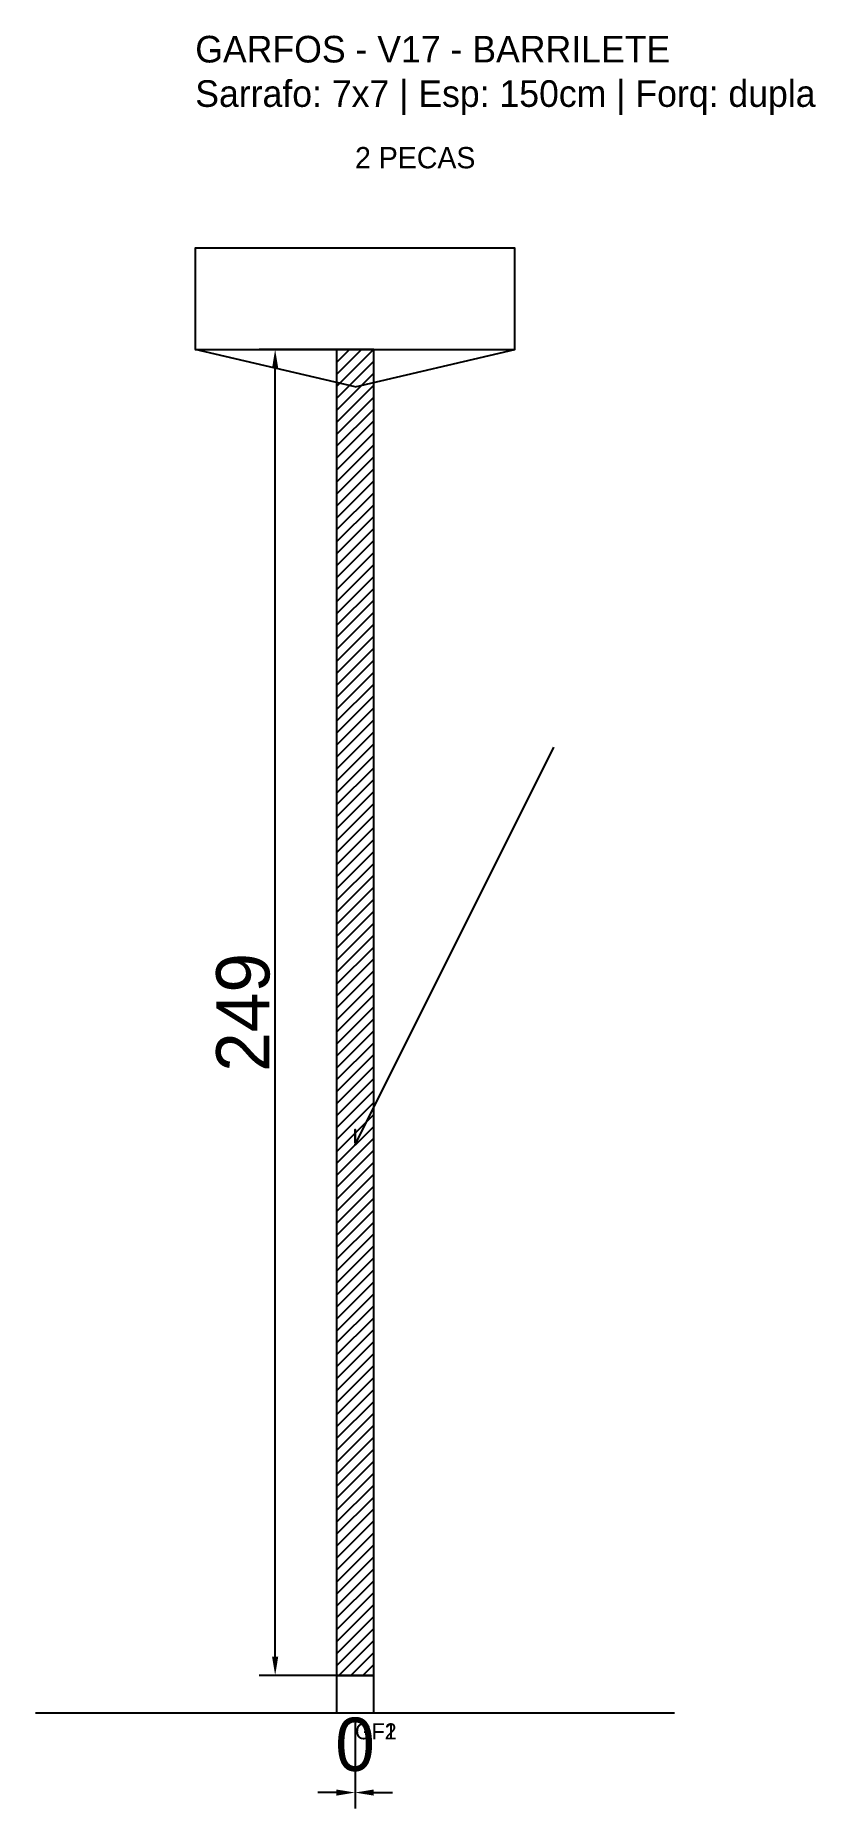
# Model space of a CAD drawing. Header units: metres. Extents: x -30 to 116, y -25 to 308.
import ezdxf

# ---------------------------------------------------------------- set-up
doc = ezdxf.new("R2010")
doc.units = ezdxf.units.M
for name, color, linetype in [('BARRA_ANCORAGEM', 1, 'Continuous'), ('COTA', 241, 'Continuous'), ('GARFOS OK', 3, 'Continuous'), ('NOME DA VIGA', 6, 'Continuous'), ('SARR_7x7', 40, 'Continuous'), ('TIRAS REESCORAMENTO', 252, 'Continuous'), ('VIGAS', 3, 'Continuous')]:
    doc.layers.add(name, color=color, linetype=linetype)
doc.dimstyles.new('EZ DXF', dxfattribs={"dimtxt": 10, "dimasz": 3.5, "dimexe": 3, "dimexo": 1.5, "dimgap": 1, "dimtad": 1, "dimdec": 1, "dimdsep": 46, "dimcen": 2.5, "dimazin": 3, "dimtfac": 1, "dimtmove": 0, "dimatfit": 3})

msp = doc.modelspace()

# ---------------------------------------------------------------- hatches: boundary and pattern name
at = {"layer": 'COTA'}
h = msp.add_hatch(dxfattribs=at)
h.set_pattern_fill('ANSI31', scale=0.5)
h.paths.add_polyline_path([(26.5, 0), (33.5, 0), (33.5, 249), (26.5, 249)])
h = msp.add_hatch(dxfattribs=at)
h.set_pattern_fill('ANSI31', scale=0.5)
h.paths.add_polyline_path([(26.5, 0), (33.5, 0), (33.5, 249), (26.5, 249)])

# ---------------------------------------------------------------- linework, layer by layer
at = {"layer": 'BARRA_ANCORAGEM'}
msp.add_line((30, 99.6), (67.35, 174.3), dxfattribs=at)
msp.add_line((30, 99.6), (67.35, 174.3), dxfattribs=at)
at = {"layer": 'GARFOS OK'}
for p, q in [((30, 242), (0, 249)), ((0, 249), (60, 249)), ((30, 242), (0, 249)), ((0, 249), (60, 249)), ((30, 242), (60, 249)), ((30, 242), (60, 249))]:
    msp.add_line(p, q, dxfattribs=at)
at = {"layer": 'GARFOS OK', "linetype": 'CONTINUOUS'}
msp.add_line((-30, -7), (90, -7), dxfattribs=at)
at = {"layer": 'GARFOS OK'}
msp.add_lwpolyline([(26.5, 0), (33.5, 0), (33.5, 249), (26.5, 249), (26.5, 0)], dxfattribs=at)
msp.add_lwpolyline([(26.5, 0), (33.5, 0), (33.5, 249), (26.5, 249), (26.5, 0)], dxfattribs=at)
at = {"layer": 'SARR_7x7'}
msp.add_lwpolyline([(26.5, -7), (33.5, -7), (33.5, 0), (26.5, 0), (26.5, -7)], dxfattribs=at)
msp.add_lwpolyline([(26.5, -7), (33.5, -7), (33.5, 0), (26.5, 0), (26.5, -7)], dxfattribs=at)
at = {"layer": 'TIRAS REESCORAMENTO'}
msp.add_lwpolyline([(30, 100), (30, 100), (30, 102.5), (30, 102.5), (30, 100)], dxfattribs=at)
at = {"layer": 'VIGAS'}
msp.add_lwpolyline([(0, 249), (60, 249), (60, 268), (0, 268), (0, 249)], dxfattribs=at)

# ---------------------------------------------------------------- texts
at = {"layer": 'NOME DA VIGA'}
for s, height, p in [('2 PECAS', 4, (30, 283)), ('GF1', 3, (30, -12)), ('GF2', 3, (30, -12))]:
    msp.add_text(s, height=height, dxfattribs=at).set_placement(p)
at = {"layer": 'NOME DA VIGA', "insert": (0, 293), "char_height": 5, "attachment_point": 7}
msp.add_mtext('GARFOS - V17 - BARRILETE\\PSarrafo: 7x7 | Esp: 150cm | Forq: dupla', dxfattribs=at)

# ---------------------------------------------------------------- dimensions: what is measured, and where the dimension line sits
at = {"layer": 'COTA'}
msp.add_linear_dim(base=(15, 0), p1=(30, 0), p2=(30, 249), angle=90, dimstyle='EZ DXF', dxfattribs=at).render()
msp.add_linear_dim(base=(30, -22), p1=(30, -7), p2=(30, -7), dimstyle='EZ DXF', dxfattribs=at).render()

doc.saveas('drawing.dxf')
